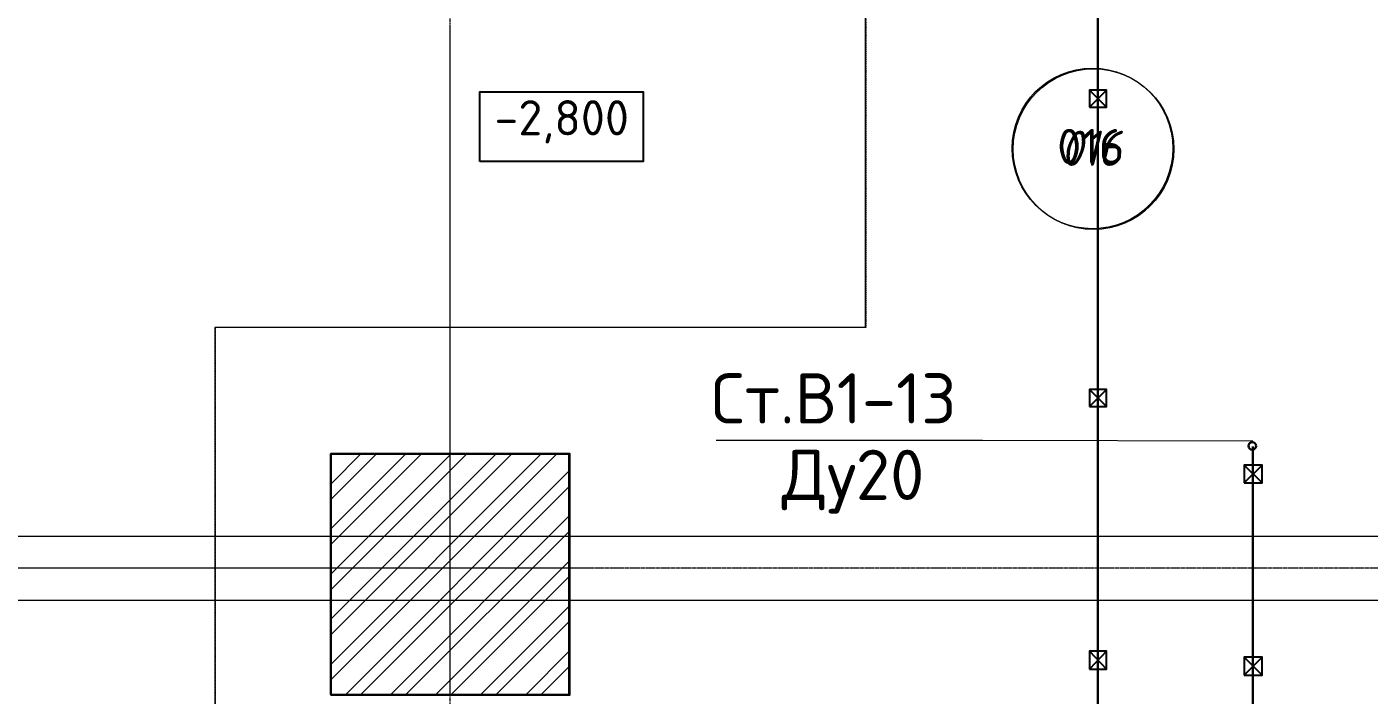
# Model space of a CAD drawing. Header units: millimetres. Extents: x -10178924 to 11692288, y -947381 to 58396.
# Drawn here: x 725250 to 731934, y -820075 to -816747 of the extents above; entities that cross this region are included whole.
import ezdxf

# ---------------------------------------------------------------- set-up
doc = ezdxf.new("R2010")
doc.units = ezdxf.units.MM
for name, pattern in [('невидимая', [9.525, 6.35, -3.175]), ('осевая', [50.8, 31.75, -6.35, 6.35, -6.35]), ('Штрих', [6.35, 3.175, -3.175])]:
    doc.linetypes.add(name, pattern=pattern)
for name, color, linetype, lineweight in [('PDF _0', 7, 'Continuous', 9), ('PDF _Текст', 7, 'Continuous', 5), ('Балки.1', 7, 'Continuous', 9), ('Контур пол Подвал', 7, 'Continuous', 9), ('Размеры осевые', 153, 'Continuous', 9), ('Стены.1', 7, 'Continuous', 25), ('ШТРИХОВКА', 252, 'Continuous', 15)]:
    doc.layers.add(name, color=color, linetype=linetype, lineweight=lineweight)
for name, color, linetype in [('PDF _PDF _Марки помещений', 5, 'Continuous'), ('PDF _Балки.1', 7, 'Continuous'), ('PDF _ВК_В1', 5, 'Continuous'), ('PDF _ВК_Выноски', 7, 'Continuous'), ('PDF _Марки помещений', 5, 'Continuous'), ('PDF _Стены.1', 7, 'Continuous')]:
    doc.layers.add(name, color=color, linetype=linetype)
for name, color, linetype, true_color in [('PDF _Контур пол Подвал', 7, 'Continuous', 0xcd6928), ('PDF _Отметки', 7, 'Continuous', 0x7f9fff), ('PDF _Размеры осевые', 7, 'Continuous', 0x5d6970), ('PDF _штриховка', 7, 'Continuous', 0x95834a)]:
    doc.layers.add(name, color=color, linetype=linetype, true_color=true_color)
doc.styles.add('ISOCPEUR', font='isocpeui.ttf', dxfattribs={"width": 0.9})
doc.styles.add('PDF ISOCPEUR', font='isocpeur.ttf')

# ---------------------------------------------------------------- blocks, each defined once
blk = doc.blocks.new('A$C5282721b')
at = {"layer": 'ШТРИХОВКА', "ltscale": 100, "true_color": 0x000000, "transparency": 33554687}
h = blk.add_hatch(dxfattribs=at)
h.set_pattern_fill('ANSI31', color=18, scale=50)
h.set_pattern_definition([(45, (-79853.19, 25128.16), (-112.2532, 112.2532), [])])
edge = h.paths.add_edge_path()
edge.add_line((36498.921, -37009.188), (36898.882, -37014.787))
edge.add_line((36898.882, -37014.787), (36964.029, -32428.119))
edge.add_line((36964.029, -32428.119), (37032.722, -32428.119))
edge.add_line((37032.722, -32428.119), (37032.722, -30586.036))
edge.add_line((37032.722, -30586.036), (38904.657, -30586.036))
edge.add_line((38904.657, -30586.036), (38902.425, -30898.17))
edge.add_line((38902.425, -30898.17), (39152.455, -30898.17))
edge.add_line((39152.455, -30898.17), (39154.793, -30586.036))
edge.add_line((39154.793, -30586.036), (41035.118, -30586.036))
edge.add_line((41035.118, -30586.036), (41035.118, -30412.839))
edge.add_line((41035.118, -30412.839), (41035.118, -30026.036))
edge.add_line((41035.118, -30026.036), (36472.722, -30026.036))
edge.add_line((36472.722, -30026.036), (36472.722, -31868.119))
edge.add_line((36472.722, -31868.119), (30542.101, -31868.119))
edge.add_line((30542.101, -31868.119), (30542.101, -32424.051))
edge.add_line((30542.101, -32424.051), (36563.99, -32428.119))
edge.add_line((36563.99, -32428.119), (36498.921, -37066.477))
h.paths.add_polyline_path([(25192.811, -31868.119), (17563.142, -31868.119), (17563.142, -30066.63), (12841.199, -30066.63), (12841.199, -31868.119), (7024.898, -31868.119), (7024.898, -31969.641), (7024.898, -32428.119), (13001.199, -32428.119), (13001.199, -38443.071), (10379.676, -38473.857), (10379.676, -38873.885), (13001.199, -38843.098), (13401.199, -38838.401), (13401.199, -32428.119), (13401.199, -30626.63), (17003.142, -30626.63), (17003.142, -32428.119), (17003.142, -38795.762), (36871.442, -38820.294), (36872.104, -38529.718), (36884.044, -38081.988), (36484.836, -38082.681), (36480.32, -38405.312), (17403.142, -38395.958), (17403.142, -32428.119), (25753.823, -32428.119), (25753.823, -31968.119)])
h = blk.add_hatch(dxfattribs=at)
h.set_pattern_fill('ANSI31', color=18, scale=50)
h.set_pattern_definition([(45, (-127826.04, -9571.06), (-112.2532, 112.2532), [])])
h.paths.add_polyline_path([(5595.884, -39282.605), (4405.884, -39282.605), (4407.695, -38229.941), (4405.884, -38082.605), (5595.884, -38082.605)])
at = {"layer": 'PDF _Марки помещений', "color": 18, "lineweight": 9, "true_color": 0x000000, "transparency": 33554687}
blk.add_circle((8203.047, -36564.874), 400.064, dxfattribs=at)
at = {"layer": 'Балки.1', "color": 18, "linetype": 'Штрих', "ltscale": 0.02, "true_color": 0x000000, "transparency": 33554687}
for p, q in [((-439.003, -38491.648), (10379.676, -38491.648)), ((-439.003, -38811.648), (10379.676, -38811.648))]:
    blk.add_line(p, q, dxfattribs=at)
at = {"layer": 'Контур пол Подвал', "color": 18, "linetype": 'невидимая', "true_color": 0x000000, "transparency": 33554687}
for p, q in [((7069.109, -32428.119), (7069.109, -37454.088)), ((7069.109, -37454.088), (3829.109, -37454.088)), ((3829.109, -37454.088), (3829.109, -41369.965))]:
    blk.add_line(p, q, dxfattribs=at)
at = {"layer": 'Размеры осевые', "color": 251, "linetype": 'осевая', "ltscale": 0.5, "transparency": 33554687}
for p, q in [((5000, -40100), (5000, -25800)), ((-9750, -38650), (62308.109, -38650)), ((-9718.727, -38650), (61848.609, -38650)), ((-9718.727, -38650), (61848.609, -38650))]:
    blk.add_line(p, q, dxfattribs=at)
at = {"layer": 'Стены.1', "color": 18, "linetype": 'Continuous', "true_color": 0x000000, "transparency": 33554687, "flags": 128}
blk.add_lwpolyline([(4405.884, -39282.605), (5595.884, -39282.605), (5595.884, -38082.605), (4405.884, -38082.605)], close=True, dxfattribs=at)
at = {"layer": 'PDF _Марки помещений', "color": 18, "lineweight": 9, "true_color": 0x000000, "transparency": 33554687, "insert": (8040.074, -36648.589), "char_height": 175, "attachment_point": 7, "style": 'ISOCPEUR'}
blk.add_mtext('016', dxfattribs=at)

msp = doc.modelspace()

# ---------------------------------------------------------------- linework, layer by layer
at = {"layer": 'PDF _0', "lineweight": 25}
for points in [[(730541.6, -817146.6), (730626.3, -817146.6), (730626.3, -817061.9), (730541.6, -817061.9)], [(730541.6, -818636.7), (730626.3, -818636.7), (730626.3, -818552), (730541.6, -818552)], [(731312.1, -819017.7), (731401, -819017.7), (731401, -818928.8), (731312.1, -818928.8)], [(730541.6, -819944.8), (730626.3, -819944.8), (730626.3, -819855.9), (730541.6, -819855.9)], [(731312.1, -819974.5), (731401, -819974.5), (731401, -819885.6), (731312.1, -819885.6)]]:
    msp.add_lwpolyline(points, close=True, dxfattribs=at)
for points in [[(730541.6, -817061.9), (730626.3, -817146.6)], [(730626.3, -817061.9), (730541.6, -817146.6)], [(730541.6, -818552), (730626.3, -818636.7)], [(730626.3, -818552), (730541.6, -818636.7)], [(731312.1, -818928.8), (731401, -819017.7)], [(731401, -818928.8), (731312.1, -819017.7)], [(730541.6, -819855.9), (730626.3, -819944.8)], [(730626.3, -819855.9), (730541.6, -819944.8)], [(731312.1, -819885.6), (731401, -819974.5)], [(731401, -819885.6), (731312.1, -819974.5)]]:
    msp.add_lwpolyline(points, dxfattribs=at)
at = {"layer": 'PDF _PDF _Марки помещений', "lineweight": 9}
msp.add_circle((730556.5, -817351.9), 400, dxfattribs=at)
at = {"layer": 'PDF _Балки.1', "lineweight": 9}
msp.add_lwpolyline([(721918.3, -819284.4), (721918.3, -819601.9), (732734.1, -819601.9), (732734.1, -819284.4)], close=True, dxfattribs=at)
at = {"layer": 'PDF _ВК_В1', "lineweight": 30}
for points in [[(730584, -821290.8), (730584, -814322.9), (731528, -814322.9), (731528, -813814.9)], [(731354.4, -818835.7), (731354.4, -820770.3)]]:
    msp.add_lwpolyline(points, dxfattribs=at)
msp.add_circle((731352.3, -818833.6), 19.1, dxfattribs=at)
at = {"layer": 'PDF _ВК_Выноски', "lineweight": 13}
msp.add_lwpolyline([(731354.4, -818810.3), (730008.3, -818806), (729906.7, -818806), (728683.3, -818806)], dxfattribs=at)
at = {"layer": 'PDF _Контур пол Подвал', "lineweight": 9}
for points in [[(729424, -813218), (729424, -818242.8)], [(726185.5, -818243), (726185.5, -822158.7)], [(729424, -818243), (726185.6, -818243)]]:
    msp.add_lwpolyline(points, dxfattribs=at)
at = {"layer": 'PDF _Отметки', "lineweight": 25}
msp.add_lwpolyline([(727506.3, -817417.5), (727506.3, -817070.4), (728319.1, -817070.4), (728319.1, -817417.5)], close=True, dxfattribs=at)
at = {"layer": 'PDF _Размеры осевые', "lineweight": 9}
for points in [[(727358.2, -816752.9), (727358.2, -816748.6)], [(727358.2, -816769.8), (727358.2, -816757.1)], [(727358.2, -816778.3), (727358.2, -816774)], [(727358.2, -816795.2), (727358.2, -816782.5)], [(727358.2, -816803.7), (727358.2, -816799.4)], [(727358.2, -816820.6), (727358.2, -816807.9)], [(727358.2, -816829.1), (727358.2, -816824.8)], [(727358.2, -816846), (727358.2, -816833.3)], [(727358.2, -816854.5), (727358.2, -816850.2)], [(727358.2, -816871.4), (727358.2, -816858.7)], [(727358.2, -816879.9), (727358.2, -816875.6)], [(727358.2, -816896.8), (727358.2, -816884.1)], [(727358.2, -816905.3), (727358.2, -816901)], [(727358.2, -816922.2), (727358.2, -816909.5)], [(727358.2, -816930.7), (727358.2, -816926.4)], [(727358.2, -816947.6), (727358.2, -816934.9)], [(727358.2, -816956.1), (727358.2, -816951.8)], [(727358.2, -816973), (727358.2, -816960.3)], [(727358.2, -816981.5), (727358.2, -816977.2)], [(727358.2, -816998.4), (727358.2, -816985.7)], [(727358.2, -817006.9), (727358.2, -817002.6)], [(727358.2, -817023.8), (727358.2, -817011.1)], [(727358.2, -817032.3), (727358.2, -817028)], [(727358.2, -817049.2), (727358.2, -817036.5)], [(727358.2, -817057.7), (727358.2, -817053.4)], [(727358.2, -817074.6), (727358.2, -817061.9)], [(727358.2, -817083.1), (727358.2, -817078.8)], [(727358.2, -817100), (727358.2, -817087.3)], [(727358.2, -817108.5), (727358.2, -817104.2)], [(727358.2, -817125.4), (727358.2, -817112.7)], [(727358.2, -817133.9), (727358.2, -817129.6)], [(727358.2, -817150.8), (727358.2, -817138.1)], [(727358.2, -817159.3), (727358.2, -817155)], [(727358.2, -817176.2), (727358.2, -817163.5)], [(727358.2, -817184.7), (727358.2, -817180.4)], [(727358.2, -817201.6), (727358.2, -817188.9)], [(727358.2, -817210.1), (727358.2, -817205.8)], [(727358.2, -817227), (727358.2, -817214.3)], [(727358.2, -817235.5), (727358.2, -817231.2)], [(727358.2, -817252.4), (727358.2, -817239.7)], [(727358.2, -817260.9), (727358.2, -817256.6)], [(727358.2, -817277.8), (727358.2, -817265.1)], [(727358.2, -817286.3), (727358.2, -817282)], [(727358.2, -817303.2), (727358.2, -817290.5)], [(727358.2, -817311.7), (727358.2, -817307.4)], [(727358.2, -817328.6), (727358.2, -817315.9)], [(727358.2, -817337.1), (727358.2, -817332.8)], [(727358.2, -817354), (727358.2, -817341.3)], [(727358.2, -817362.5), (727358.2, -817358.2)], [(727358.2, -817379.4), (727358.2, -817366.7)], [(727358.2, -817387.9), (727358.2, -817383.6)], [(727358.2, -817404.8), (727358.2, -817392.1)], [(727358.2, -817413.3), (727358.2, -817409)], [(727358.2, -817430.2), (727358.2, -817417.5)], [(727358.2, -817438.7), (727358.2, -817434.4)], [(727358.2, -817455.6), (727358.2, -817442.9)], [(727358.2, -817464.1), (727358.2, -817459.8)], [(727358.2, -817481), (727358.2, -817468.3)], [(727358.2, -817489.5), (727358.2, -817485.2)], [(727358.2, -817506.4), (727358.2, -817493.7)], [(727358.2, -817514.9), (727358.2, -817510.6)], [(727358.2, -817531.8), (727358.2, -817519.1)], [(727358.2, -817540.3), (727358.2, -817536)], [(727358.2, -817557.2), (727358.2, -817544.5)], [(727358.2, -817565.7), (727358.2, -817561.4)], [(727358.2, -817582.6), (727358.2, -817569.9)], [(727358.2, -817591.1), (727358.2, -817586.8)], [(727358.2, -817608), (727358.2, -817595.3)], [(727358.2, -817616.5), (727358.2, -817612.2)], [(727358.2, -817633.4), (727358.2, -817620.7)], [(727358.2, -817641.9), (727358.2, -817637.6)], [(727358.2, -817658.8), (727358.2, -817646.1)], [(727358.2, -817667.3), (727358.2, -817663)], [(727358.2, -817684.2), (727358.2, -817671.5)], [(727358.2, -817692.7), (727358.2, -817688.4)], [(727358.2, -817709.6), (727358.2, -817696.9)], [(727358.2, -817718.1), (727358.2, -817713.8)], [(727358.2, -817735), (727358.2, -817722.3)], [(727358.2, -817743.5), (727358.2, -817739.2)], [(727358.2, -817760.4), (727358.2, -817747.7)], [(727358.2, -817768.9), (727358.2, -817764.6)], [(727358.2, -817785.8), (727358.2, -817773.1)], [(727358.2, -817794.3), (727358.2, -817790)], [(727358.2, -817811.2), (727358.2, -817798.5)], [(727358.2, -817819.7), (727358.2, -817815.4)], [(727358.2, -817836.6), (727358.2, -817823.9)], [(727358.2, -817845.1), (727358.2, -817840.8)], [(727358.2, -817862), (727358.2, -817849.3)], [(727358.2, -817870.5), (727358.2, -817866.2)], [(727358.2, -817887.4), (727358.2, -817874.7)], [(727358.2, -817895.9), (727358.2, -817891.6)], [(727358.2, -817912.8), (727358.2, -817900.1)], [(727358.2, -817921.3), (727358.2, -817917)], [(727358.2, -817938.2), (727358.2, -817925.5)], [(727358.2, -817946.7), (727358.2, -817942.4)], [(727358.2, -817963.6), (727358.2, -817950.9)], [(727358.2, -817972.1), (727358.2, -817967.8)], [(727358.2, -817989), (727358.2, -817976.3)], [(727358.2, -817997.5), (727358.2, -817993.2)], [(727358.2, -818014.4), (727358.2, -818001.7)], [(727358.2, -818022.9), (727358.2, -818018.6)], [(727358.2, -818039.8), (727358.2, -818027.1)], [(727358.2, -818048.3), (727358.2, -818044)], [(727358.2, -818065.2), (727358.2, -818052.5)], [(727358.2, -818073.7), (727358.2, -818069.4)], [(727358.2, -818090.6), (727358.2, -818077.9)], [(727358.2, -818099.1), (727358.2, -818094.8)], [(727358.2, -818116), (727358.2, -818103.3)], [(727358.2, -818124.5), (727358.2, -818120.2)], [(727358.2, -818141.4), (727358.2, -818128.7)], [(727358.2, -818149.9), (727358.2, -818145.6)], [(727358.2, -818166.8), (727358.2, -818154.1)], [(727358.2, -818175.3), (727358.2, -818171)], [(727358.2, -818192.2), (727358.2, -818179.5)], [(727358.2, -818200.7), (727358.2, -818196.4)], [(727358.2, -818217.6), (727358.2, -818204.9)], [(727358.2, -818226.1), (727358.2, -818221.8)], [(727358.2, -818243), (727358.2, -818230.3)], [(727358.2, -818251.5), (727358.2, -818247.2)], [(727358.2, -818268.4), (727358.2, -818255.7)], [(727358.2, -818276.9), (727358.2, -818272.6)], [(727358.2, -818293.8), (727358.2, -818281.1)], [(727358.2, -818302.3), (727358.2, -818298)], [(727358.2, -818319.2), (727358.2, -818306.5)], [(727358.2, -818327.7), (727358.2, -818323.4)], [(727358.2, -818344.6), (727358.2, -818331.9)], [(727358.2, -818353.1), (727358.2, -818348.8)], [(727358.2, -818370), (727358.2, -818357.3)], [(727358.2, -818378.5), (727358.2, -818374.2)], [(727358.2, -818395.4), (727358.2, -818382.7)], [(727358.2, -818403.9), (727358.2, -818399.6)], [(727358.2, -818420.8), (727358.2, -818408.1)], [(727358.2, -818429.3), (727358.2, -818425)], [(727358.2, -818446.2), (727358.2, -818433.5)], [(727358.2, -818454.7), (727358.2, -818450.4)], [(727358.2, -818471.6), (727358.2, -818458.9)], [(727358.2, -818480.1), (727358.2, -818475.8)], [(727358.2, -818497), (727358.2, -818484.3)], [(727358.2, -818505.5), (727358.2, -818501.2)], [(727358.2, -818522.4), (727358.2, -818509.7)], [(727358.2, -818530.9), (727358.2, -818526.6)], [(727358.2, -818547.8), (727358.2, -818535.1)], [(727358.2, -818556.3), (727358.2, -818552)], [(727358.2, -818573.2), (727358.2, -818560.5)], [(727358.2, -818581.7), (727358.2, -818577.4)], [(727358.2, -818598.6), (727358.2, -818585.9)], [(727358.2, -818607.1), (727358.2, -818602.8)], [(727358.2, -818624), (727358.2, -818611.3)], [(727358.2, -818632.5), (727358.2, -818628.2)], [(727358.2, -818649.4), (727358.2, -818636.7)], [(727358.2, -818657.9), (727358.2, -818653.6)], [(727358.2, -818674.8), (727358.2, -818662.1)], [(727358.2, -818683.3), (727358.2, -818679)], [(727358.2, -818700.2), (727358.2, -818687.5)], [(727358.2, -818708.7), (727358.2, -818704.4)], [(727358.2, -818725.6), (727358.2, -818712.9)], [(727358.2, -818734.1), (727358.2, -818729.8)], [(727358.2, -818751), (727358.2, -818738.3)], [(727358.2, -818759.5), (727358.2, -818755.2)], [(727358.2, -818776.4), (727358.2, -818763.7)], [(727358.2, -818784.9), (727358.2, -818780.6)], [(727358.2, -818801.8), (727358.2, -818789.1)], [(727358.2, -818810.3), (727358.2, -818806)], [(727358.2, -818827.2), (727358.2, -818814.5)], [(727358.2, -818835.7), (727358.2, -818831.4)], [(727358.2, -818852.6), (727358.2, -818839.9)], [(727358.2, -818861.1), (727358.2, -818856.9)], [(727358.2, -818878), (727358.2, -818865.3)], [(727358.2, -818886.5), (727358.2, -818882.2)], [(727358.2, -818903.4), (727358.2, -818890.7)], [(727358.2, -818911.9), (727358.2, -818907.6)], [(727358.2, -818928.8), (727358.2, -818916.1)], [(727358.2, -818937.3), (727358.2, -818933)], [(727358.2, -818954.2), (727358.2, -818941.5)], [(727358.2, -818962.7), (727358.2, -818958.5)], [(727358.2, -818979.6), (727358.2, -818966.9)], [(727358.2, -818988.1), (727358.2, -818983.9)], [(727358.2, -819005), (727358.2, -818992.3)], [(727358.2, -819013.5), (727358.2, -819009.2)], [(727358.2, -819030.4), (727358.2, -819017.7)], [(727358.2, -819038.9), (727358.2, -819034.7)], [(727358.2, -819055.8), (727358.2, -819043.1)], [(727358.2, -819064.3), (727358.2, -819060.1)], [(727358.2, -819081.2), (727358.2, -819068.5)], [(727358.2, -819089.7), (727358.2, -819085.5)], [(727358.2, -819106.6), (727358.2, -819093.9)], [(727358.2, -819115.1), (727358.2, -819110.9)], [(727358.2, -819132), (727358.2, -819119.3)], [(727358.2, -819140.5), (727358.2, -819136.3)], [(727358.2, -819157.4), (727358.2, -819144.7)], [(727358.2, -819165.9), (727358.2, -819161.7)], [(727358.2, -819182.8), (727358.2, -819170.1)], [(727358.2, -819191.3), (727358.2, -819187.1)], [(727358.2, -819208.2), (727358.2, -819195.5)], [(727358.2, -819216.7), (727358.2, -819212.5)], [(727358.2, -819233.6), (727358.2, -819220.9)], [(727358.2, -819242.1), (727358.2, -819237.9)], [(727358.2, -819259), (727358.2, -819246.3)], [(727358.2, -819267.5), (727358.2, -819263.3)], [(727358.2, -819284.4), (727358.2, -819271.7)], [(727358.2, -819292.9), (727358.2, -819288.7)], [(727358.2, -819309.8), (727358.2, -819297.1)], [(727358.2, -819318.3), (727358.2, -819314.1)], [(727358.2, -819335.2), (727358.2, -819322.5)], [(727358.2, -819343.7), (727358.2, -819339.5)], [(727358.2, -819360.6), (727358.2, -819347.9)], [(727358.2, -819369.1), (727358.2, -819364.9)], [(727358.2, -819386), (727358.2, -819373.3)], [(725254.2, -819441.1), (725258.4, -819441.1), (725275.3, -819441.1)], [(725279.6, -819441.1), (725283.8, -819441.1), (725300.7, -819441.1)], [(725305, -819441.1), (725309.2, -819441.1), (725326.1, -819441.1)], [(725330.4, -819441.1), (725334.6, -819441.1), (725351.5, -819441.1)], [(725355.8, -819441.1), (725360, -819441.1), (725376.9, -819441.1)], [(725381.2, -819441.1), (725385.4, -819441.1), (725402.3, -819441.1)], [(725406.6, -819441.1), (725410.8, -819441.1), (725427.7, -819441.1)], [(725432, -819441.1), (725436.2, -819441.1), (725453.1, -819441.1)], [(725457.4, -819441.1), (725461.6, -819441.1), (725478.5, -819441.1)], [(725482.8, -819441.1), (725487, -819441.1), (725503.9, -819441.1)], [(725508.2, -819441.1), (725512.4, -819441.1), (725529.3, -819441.1)], [(725533.6, -819441.1), (725537.8, -819441.1), (725554.7, -819441.1)], [(725559, -819441.1), (725563.2, -819441.1), (725580.1, -819441.1)], [(725584.4, -819441.1), (725588.6, -819441.1), (725605.5, -819441.1)], [(725609.8, -819441.1), (725614, -819441.1), (725630.9, -819441.1)], [(725635.2, -819441.1), (725639.4, -819441.1), (725656.3, -819441.1)], [(725660.6, -819441.1), (725664.8, -819441.1), (725681.7, -819441.1)], [(725686, -819441.1), (725690.2, -819441.1), (725707.1, -819441.1)], [(725711.4, -819441.1), (725715.6, -819441.1), (725732.5, -819441.1)], [(725736.8, -819441.1), (725741, -819441.1), (725757.9, -819441.1)], [(725762.2, -819441.1), (725766.4, -819441.1), (725783.3, -819441.1)], [(725787.6, -819441.1), (725791.8, -819441.1), (725808.7, -819441.1)], [(725813, -819441.1), (725817.2, -819441.1), (725834.1, -819441.1)], [(725838.4, -819441.1), (725842.6, -819441.1), (725859.5, -819441.1)], [(725863.8, -819441.1), (725868, -819441.1), (725884.9, -819441.1)], [(725889.2, -819441.1), (725893.4, -819441.1), (725910.3, -819441.1)], [(725914.6, -819441.1), (725918.8, -819441.1), (725935.7, -819441.1)], [(725940, -819441.1), (725944.2, -819441.1), (725961.1, -819441.1)], [(725965.4, -819441.1), (725969.6, -819441.1), (725986.5, -819441.1)], [(725990.8, -819441.1), (725995, -819441.1), (726011.9, -819441.1)], [(726016.2, -819441.1), (726020.4, -819441.1), (726037.3, -819441.1)], [(726041.6, -819441.1), (726045.8, -819441.1), (726062.7, -819441.1)], [(726067, -819441.1), (726071.2, -819441.1), (726088.1, -819441.1)], [(726092.4, -819441.1), (726096.6, -819441.1), (726113.5, -819441.1)], [(726117.8, -819441.1), (726122, -819441.1), (726138.9, -819441.1)], [(726143.2, -819441.1), (726147.4, -819441.1), (726164.3, -819441.1)], [(726168.6, -819441.1), (726172.8, -819441.1), (726189.7, -819441.1)], [(726194, -819441.1), (726198.2, -819441.1), (726215.1, -819441.1)], [(726219.4, -819441.1), (726223.6, -819441.1), (726240.5, -819441.1)], [(726244.8, -819441.1), (726249, -819441.1), (726265.9, -819441.1)], [(726270.2, -819441.1), (726274.4, -819441.1), (726291.3, -819441.1)], [(726295.6, -819441.1), (726299.8, -819441.1), (726316.7, -819441.1)], [(726321, -819441.1), (726325.2, -819441.1), (726342.1, -819441.1)], [(726346.4, -819441.1), (726350.6, -819441.1), (726367.5, -819441.1)], [(726371.8, -819441.1), (726376, -819441.1), (726392.9, -819441.1)], [(726397.2, -819441.1), (726401.4, -819441.1), (726418.3, -819441.1)], [(726422.6, -819441.1), (726426.8, -819441.1), (726443.7, -819441.1)], [(726448, -819441.1), (726452.2, -819441.1), (726469.1, -819441.1)], [(726473.4, -819441.1), (726477.6, -819441.1), (726494.5, -819441.1)], [(726498.8, -819441.1), (726503, -819441.1), (726519.9, -819441.1)], [(726524.2, -819441.1), (726528.4, -819441.1), (726545.3, -819441.1)], [(726549.6, -819441.1), (726553.8, -819441.1), (726570.7, -819441.1)], [(726575, -819441.1), (726579.2, -819441.1), (726596.1, -819441.1)], [(726600.4, -819441.1), (726604.6, -819441.1), (726621.5, -819441.1)], [(726625.8, -819441.1), (726630, -819441.1), (726646.9, -819441.1)], [(726651.2, -819441.1), (726655.4, -819441.1), (726672.3, -819441.1)], [(726676.6, -819441.1), (726680.8, -819441.1), (726697.7, -819441.1)], [(726702, -819441.1), (726706.2, -819441.1), (726723.1, -819441.1)], [(726727.4, -819441.1), (726731.6, -819441.1), (726748.5, -819441.1)], [(726752.8, -819441.1), (726757, -819441.1), (726773.9, -819441.1)], [(726778.2, -819441.1), (726782.4, -819441.1), (726799.3, -819441.1)], [(726803.6, -819441.1), (726807.8, -819441.1), (726824.7, -819441.1)], [(726829, -819441.1), (726833.2, -819441.1), (726850.1, -819441.1)], [(726854.4, -819441.1), (726858.6, -819441.1), (726875.5, -819441.1)], [(726879.8, -819441.1), (726884, -819441.1), (726900.9, -819441.1)], [(726905.2, -819441.1), (726909.4, -819441.1), (726926.3, -819441.1)], [(726930.6, -819441.1), (726934.8, -819441.1), (726951.7, -819441.1)], [(726956, -819441.1), (726960.2, -819441.1), (726977.1, -819441.1)], [(726981.4, -819441.1), (726985.6, -819441.1), (727002.6, -819441.1)], [(727006.8, -819441.1), (727011, -819441.1), (727028, -819441.1)], [(727032.2, -819441.1), (727036.4, -819441.1), (727053.3, -819441.1)], [(727057.6, -819441.1), (727061.8, -819441.1), (727078.7, -819441.1)], [(727083, -819441.1), (727087.2, -819441.1), (727104.1, -819441.1)], [(727108.4, -819441.1), (727112.6, -819441.1), (727129.5, -819441.1)], [(727133.8, -819441.1), (727138, -819441.1), (727154.9, -819441.1)], [(727159.2, -819441.1), (727163.4, -819441.1), (727180.3, -819441.1)], [(727184.6, -819441.1), (727188.8, -819441.1), (727205.8, -819441.1)], [(727210, -819441.1), (727214.2, -819441.1), (727231.2, -819441.1)], [(727235.4, -819441.1), (727239.6, -819441.1), (727256.6, -819441.1)], [(727260.8, -819441.1), (727265, -819441.1), (727282, -819441.1)], [(727286.2, -819441.1), (727290.4, -819441.1), (727307.3, -819441.1)], [(727311.6, -819441.1), (727315.8, -819441.1), (727332.7, -819441.1)], [(727337, -819441.1), (727341.2, -819441.1), (727358.1, -819441.1)], [(727358.2, -819394.5), (727358.2, -819390.3)], [(727358.2, -819411.4), (727358.2, -819398.7)], [(727358.2, -819419.9), (727358.2, -819415.7)], [(727358.2, -819436.8), (727358.2, -819424.1)], [(727358.2, -819445.3), (727358.2, -819441.1)], [(727358.2, -819462.2), (727358.2, -819449.5)], [(727362.4, -819441.1), (727366.6, -819441.1), (727383.5, -819441.1)], [(727387.8, -819441.1), (727392, -819441.1), (727408.9, -819441.1)], [(727413.2, -819441.1), (727417.4, -819441.1), (727434.4, -819441.1)], [(727438.6, -819441.1), (727442.8, -819441.1), (727459.8, -819441.1)], [(727464, -819441.1), (727468.2, -819441.1), (727485.2, -819441.1)], [(727489.4, -819441.1), (727493.6, -819441.1), (727510.6, -819441.1)], [(727514.8, -819441.1), (727519, -819441.1), (727536, -819441.1)], [(727540.2, -819441.1), (727544.4, -819441.1), (727561.3, -819441.1)], [(727565.6, -819441.1), (727569.8, -819441.1), (727586.7, -819441.1)], [(727591, -819441.1), (727595.2, -819441.1), (727612.1, -819441.1)], [(727616.4, -819441.1), (727620.6, -819441.1), (727637.6, -819441.1)], [(727641.8, -819441.1), (727646, -819441.1), (727663, -819441.1)], [(727667.2, -819441.1), (727671.4, -819441.1), (727688.4, -819441.1)], [(727692.6, -819441.1), (727696.8, -819441.1), (727713.8, -819441.1)], [(727718, -819441.1), (727722.2, -819441.1), (727739.2, -819441.1)], [(727743.4, -819441.1), (727747.6, -819441.1), (727764.6, -819441.1)], [(727768.8, -819441.1), (727773, -819441.1), (727790, -819441.1)], [(727794.2, -819441.1), (727798.4, -819441.1), (727815.3, -819441.1)], [(727819.6, -819441.1), (727823.8, -819441.1), (727840.8, -819441.1)], [(727845, -819441.1), (727849.2, -819441.1), (727866.2, -819441.1)], [(727870.4, -819441.1), (727874.6, -819441.1), (727891.6, -819441.1)], [(727895.8, -819441.1), (727900, -819441.1), (727917, -819441.1)], [(727921.2, -819441.1), (727925.4, -819441.1), (727942.4, -819441.1)], [(727946.6, -819441.1), (727950.8, -819441.1), (727967.8, -819441.1)], [(727972, -819441.1), (727976.2, -819441.1), (727993.2, -819441.1)], [(727997.4, -819441.1), (728001.6, -819441.1), (728018.6, -819441.1)], [(728022.8, -819441.1), (728027, -819441.1), (728044, -819441.1)], [(728048.2, -819441.1), (728052.4, -819441.1), (728069.4, -819441.1)], [(728073.6, -819441.1), (728073.6, -819441.1)], [(728077.8, -819441.1), (728094.8, -819441.1)], [(728099, -819441.1), (728099, -819441.1)], [(728103.2, -819441.1), (728120.2, -819441.1)], [(728124.4, -819441.1), (728124.4, -819441.1)], [(728128.6, -819441.1), (728145.6, -819441.1)], [(728149.8, -819441.1), (728149.8, -819441.1)], [(728154, -819441.1), (728171, -819441.1)], [(728175.2, -819441.1), (728175.2, -819441.1)], [(728179.4, -819441.1), (728196.4, -819441.1)], [(728200.6, -819441.1), (728200.6, -819441.1)], [(728204.8, -819441.1), (728221.8, -819441.1)], [(728226, -819441.1), (728226, -819441.1)], [(728230.2, -819441.1), (728247.2, -819441.1)], [(728251.4, -819441.1), (728251.4, -819441.1)], [(728255.6, -819441.1), (728272.6, -819441.1)], [(728276.8, -819441.1), (728276.8, -819441.1)], [(728281, -819441.1), (728298, -819441.1)], [(728302.2, -819441.1), (728302.2, -819441.1)], [(728306.4, -819441.1), (728323.4, -819441.1)], [(728327.6, -819441.1), (728327.6, -819441.1)], [(728331.8, -819441.1), (728348.8, -819441.1)], [(728353, -819441.1), (728353, -819441.1)], [(728357.2, -819441.1), (728374.2, -819441.1)], [(728378.4, -819441.1), (728378.4, -819441.1)], [(728382.6, -819441.1), (728399.6, -819441.1)], [(728403.8, -819441.1), (728403.8, -819441.1)], [(728408, -819441.1), (728425, -819441.1)], [(728429.2, -819441.1), (728429.2, -819441.1)], [(728433.4, -819441.1), (728450.4, -819441.1)], [(728454.6, -819441.1), (728454.6, -819441.1)], [(728458.8, -819441.1), (728475.8, -819441.1)], [(728480, -819441.1), (728480, -819441.1)], [(728484.2, -819441.1), (728501.2, -819441.1)], [(728505.4, -819441.1), (728505.4, -819441.1)], [(728509.6, -819441.1), (728526.6, -819441.1)], [(728530.8, -819441.1), (728530.8, -819441.1)], [(728535, -819441.1), (728552, -819441.1)], [(728556.2, -819441.1), (728556.2, -819441.1)], [(728560.4, -819441.1), (728577.4, -819441.1)], [(728581.6, -819441.1), (728581.6, -819441.1)], [(728585.8, -819441.1), (728602.8, -819441.1)], [(728607, -819441.1), (728607, -819441.1)], [(728611.2, -819441.1), (728628.2, -819441.1)], [(728632.4, -819441.1), (728632.4, -819441.1)], [(728636.6, -819441.1), (728653.6, -819441.1)], [(728657.8, -819441.1), (728657.8, -819441.1)], [(728662, -819441.1), (728679, -819441.1)], [(728683.2, -819441.1), (728683.2, -819441.1)], [(728687.4, -819441.1), (728704.4, -819441.1)], [(728708.6, -819441.1), (728708.6, -819441.1)], [(728712.8, -819441.1), (728729.8, -819441.1)], [(728734, -819441.1), (728734, -819441.1)], [(728738.2, -819441.1), (728755.2, -819441.1)], [(728759.4, -819441.1), (728759.4, -819441.1)], [(728763.6, -819441.1), (728780.6, -819441.1)], [(728784.8, -819441.1), (728784.8, -819441.1)], [(728789, -819441.1), (728806, -819441.1)], [(728810.2, -819441.1), (728810.2, -819441.1)], [(728814.4, -819441.1), (728831.4, -819441.1)], [(728835.6, -819441.1), (728835.6, -819441.1)], [(728839.8, -819441.1), (728856.8, -819441.1)], [(728861, -819441.1), (728861, -819441.1)], [(728865.2, -819441.1), (728882.2, -819441.1)], [(728886.4, -819441.1), (728886.4, -819441.1)], [(728890.6, -819441.1), (728907.6, -819441.1)], [(728911.8, -819441.1), (728911.8, -819441.1)], [(728916, -819441.1), (728933, -819441.1)], [(728937.2, -819441.1), (728937.2, -819441.1)], [(728941.4, -819441.1), (728958.4, -819441.1)], [(728962.6, -819441.1), (728962.6, -819441.1)], [(728966.8, -819441.1), (728983.8, -819441.1)], [(728988, -819441.1), (728988, -819441.1)], [(728992.2, -819441.1), (729009.2, -819441.1)], [(729013.4, -819441.1), (729013.4, -819441.1)], [(729017.6, -819441.1), (729034.6, -819441.1)], [(729038.8, -819441.1), (729038.8, -819441.1)], [(729043, -819441.1), (729060, -819441.1)], [(729064.2, -819441.1), (729064.2, -819441.1)], [(729068.4, -819441.1), (729085.4, -819441.1)], [(729089.6, -819441.1), (729089.6, -819441.1)], [(729093.8, -819441.1), (729110.8, -819441.1)], [(729115, -819441.1), (729115, -819441.1)], [(729119.2, -819441.1), (729136.2, -819441.1)], [(729140.4, -819441.1), (729140.4, -819441.1)], [(729144.6, -819441.1), (729161.6, -819441.1)], [(729165.8, -819441.1), (729165.8, -819441.1)], [(729170, -819441.1), (729187, -819441.1)], [(729191.2, -819441.1), (729191.2, -819441.1)], [(729195.4, -819441.1), (729212.4, -819441.1)], [(729216.6, -819441.1), (729216.6, -819441.1)], [(729220.8, -819441.1), (729237.8, -819441.1)], [(729242, -819441.1), (729242, -819441.1)], [(729246.2, -819441.1), (729263.2, -819441.1)], [(729267.4, -819441.1), (729267.4, -819441.1)], [(729271.6, -819441.1), (729288.6, -819441.1)], [(729292.8, -819441.1), (729292.8, -819441.1)], [(729297, -819441.1), (729314, -819441.1)], [(729318.2, -819441.1), (729318.2, -819441.1)], [(729322.4, -819441.1), (729339.4, -819441.1)], [(729343.6, -819441.1), (729343.6, -819441.1)], [(729347.8, -819441.1), (729364.8, -819441.1)], [(729369, -819441.1), (729369, -819441.1)], [(729373.2, -819441.1), (729390.2, -819441.1)], [(729394.4, -819441.1), (729394.4, -819441.1)], [(729398.6, -819441.1), (729415.6, -819441.1)], [(729419.8, -819441.1), (729419.8, -819441.1)], [(729424, -819441.1), (729441, -819441.1)], [(729445.2, -819441.1), (729445.2, -819441.1)], [(729449.4, -819441.1), (729466.4, -819441.1)], [(729470.6, -819441.1), (729470.6, -819441.1)], [(729474.8, -819441.1), (729491.8, -819441.1)], [(729496, -819441.1), (729496, -819441.1)], [(729500.2, -819441.1), (729517.2, -819441.1)], [(729521.4, -819441.1), (729521.4, -819441.1)], [(729525.6, -819441.1), (729542.6, -819441.1)], [(729546.8, -819441.1), (729546.8, -819441.1)], [(729551, -819441.1), (729568, -819441.1)], [(729572.2, -819441.1), (729572.2, -819441.1)], [(729576.4, -819441.1), (729593.4, -819441.1)], [(729597.6, -819441.1), (729597.6, -819441.1)], [(729601.8, -819441.1), (729618.8, -819441.1)], [(729623, -819441.1), (729623, -819441.1)], [(729627.2, -819441.1), (729644.2, -819441.1)], [(729648.4, -819441.1), (729648.4, -819441.1)], [(729652.6, -819441.1), (729669.6, -819441.1)], [(729673.8, -819441.1), (729673.8, -819441.1)], [(729678, -819441.1), (729695, -819441.1)], [(729699.2, -819441.1), (729699.2, -819441.1)], [(729703.4, -819441.1), (729720.4, -819441.1)], [(729724.6, -819441.1), (729724.6, -819441.1)], [(729728.8, -819441.1), (729745.8, -819441.1)], [(729750, -819441.1), (729750, -819441.1)], [(729754.2, -819441.1), (729771.2, -819441.1)], [(729775.4, -819441.1), (729775.4, -819441.1)], [(729779.6, -819441.1), (729796.6, -819441.1)], [(729800.8, -819441.1), (729800.8, -819441.1)], [(729805, -819441.1), (729822, -819441.1)], [(729826.2, -819441.1), (729826.2, -819441.1)], [(729830.4, -819441.1), (729847.4, -819441.1)], [(729851.6, -819441.1), (729851.6, -819441.1)], [(729855.8, -819441.1), (729872.8, -819441.1)], [(729877, -819441.1), (729877, -819441.1)], [(729881.2, -819441.1), (729898.2, -819441.1)], [(729902.4, -819441.1), (729902.4, -819441.1)], [(729906.6, -819441.1), (729923.6, -819441.1)], [(729927.8, -819441.1), (729927.8, -819441.1)], [(729932, -819441.1), (729949, -819441.1)], [(729953.2, -819441.1), (729953.2, -819441.1)], [(729957.4, -819441.1), (729974.4, -819441.1)], [(729978.6, -819441.1), (729978.6, -819441.1)], [(729982.8, -819441.1), (729999.8, -819441.1)], [(730004, -819441.1), (730004, -819441.1)], [(730008.2, -819441.1), (730025.2, -819441.1)], [(730029.4, -819441.1), (730029.4, -819441.1)], [(730033.6, -819441.1), (730050.6, -819441.1)], [(730054.8, -819441.1), (730054.8, -819441.1)], [(730059, -819441.1), (730076, -819441.1)], [(730080.2, -819441.1), (730080.2, -819441.1)], [(730084.4, -819441.1), (730101.4, -819441.1)], [(730105.6, -819441.1), (730105.6, -819441.1)], [(730109.8, -819441.1), (730126.8, -819441.1)], [(730131, -819441.1), (730131, -819441.1)], [(730135.2, -819441.1), (730152.2, -819441.1)], [(730156.4, -819441.1), (730156.4, -819441.1)], [(730160.6, -819441.1), (730177.6, -819441.1)], [(730181.8, -819441.1), (730181.8, -819441.1)], [(730186, -819441.1), (730203, -819441.1)], [(730207.2, -819441.1), (730207.2, -819441.1)], [(730211.4, -819441.1), (730228.4, -819441.1)], [(730232.6, -819441.1), (730232.6, -819441.1)], [(730236.8, -819441.1), (730253.8, -819441.1)], [(730258, -819441.1), (730258, -819441.1)], [(730262.2, -819441.1), (730279.2, -819441.1)], [(730283.4, -819441.1), (730283.4, -819441.1)], [(730287.6, -819441.1), (730304.6, -819441.1)], [(730308.8, -819441.1), (730308.8, -819441.1)], [(730313, -819441.1), (730330, -819441.1)], [(730334.2, -819441.1), (730334.2, -819441.1)], [(730338.4, -819441.1), (730355.4, -819441.1)], [(730359.6, -819441.1), (730359.6, -819441.1)], [(730363.8, -819441.1), (730380.8, -819441.1)], [(730385, -819441.1), (730385, -819441.1)], [(730389.2, -819441.1), (730406.2, -819441.1)], [(730410.4, -819441.1), (730410.4, -819441.1)], [(730414.6, -819441.1), (730431.6, -819441.1)], [(730435.8, -819441.1), (730435.8, -819441.1)], [(730440, -819441.1), (730457, -819441.1)], [(730461.2, -819441.1), (730461.2, -819441.1)], [(730465.4, -819441.1), (730482.4, -819441.1)], [(730486.6, -819441.1), (730486.6, -819441.1)], [(730490.8, -819441.1), (730507.8, -819441.1)], [(730512, -819441.1), (730512, -819441.1)], [(730516.2, -819441.1), (730533.2, -819441.1)], [(730537.4, -819441.1), (730537.4, -819441.1)], [(730541.6, -819441.1), (730558.6, -819441.1)], [(730562.8, -819441.1), (730562.8, -819441.1)], [(730567, -819441.1), (730584, -819441.1)], [(730588.2, -819441.1), (730588.2, -819441.1)], [(730592.4, -819441.1), (730609.4, -819441.1)], [(730613.6, -819441.1), (730613.6, -819441.1)], [(730617.8, -819441.1), (730634.8, -819441.1)], [(730639, -819441.1), (730639, -819441.1)], [(730643.2, -819441.1), (730660.2, -819441.1)], [(730664.4, -819441.1), (730664.4, -819441.1)], [(730668.6, -819441.1), (730685.6, -819441.1)], [(730689.8, -819441.1), (730689.8, -819441.1)], [(730694, -819441.1), (730711, -819441.1)], [(730715.2, -819441.1), (730715.2, -819441.1)], [(730719.4, -819441.1), (730736.4, -819441.1)], [(730740.6, -819441.1), (730740.6, -819441.1)], [(730744.8, -819441.1), (730761.8, -819441.1)], [(730766, -819441.1), (730766, -819441.1)], [(730770.2, -819441.1), (730787.2, -819441.1)], [(730791.4, -819441.1), (730791.4, -819441.1)], [(730795.6, -819441.1), (730812.6, -819441.1)], [(730816.8, -819441.1), (730816.8, -819441.1)], [(730821, -819441.1), (730838, -819441.1)], [(730842.2, -819441.1), (730842.2, -819441.1)], [(730846.4, -819441.1), (730863.4, -819441.1)], [(730867.6, -819441.1), (730867.6, -819441.1)], [(730871.8, -819441.1), (730888.8, -819441.1)], [(730893, -819441.1), (730893, -819441.1)], [(730897.2, -819441.1), (730914.2, -819441.1)], [(730918.4, -819441.1), (730918.4, -819441.1)], [(730922.6, -819441.1), (730939.6, -819441.1)], [(730943.8, -819441.1), (730943.8, -819441.1)], [(730948, -819441.1), (730965, -819441.1)], [(730969.2, -819441.1), (730969.2, -819441.1)], [(730973.4, -819441.1), (730990.4, -819441.1)], [(730994.6, -819441.1), (730994.6, -819441.1)], [(730998.8, -819441.1), (731015.8, -819441.1)], [(731020, -819441.1), (731020, -819441.1)], [(731024.2, -819441.1), (731041.2, -819441.1)], [(731045.4, -819441.1), (731045.4, -819441.1)], [(731049.6, -819441.1), (731066.6, -819441.1)], [(731070.8, -819441.1), (731070.8, -819441.1)], [(731075, -819441.1), (731092, -819441.1)], [(731096.2, -819441.1), (731096.2, -819441.1)], [(731100.4, -819441.1), (731117.4, -819441.1)], [(731121.6, -819441.1), (731121.6, -819441.1)], [(731125.8, -819441.1), (731142.8, -819441.1)], [(731147, -819441.1), (731147, -819441.1)], [(731151.2, -819441.1), (731168.2, -819441.1)], [(731172.4, -819441.1), (731172.4, -819441.1)], [(731176.6, -819441.1), (731193.6, -819441.1)], [(731197.8, -819441.1), (731197.8, -819441.1)], [(731202, -819441.1), (731219, -819441.1)], [(731223.2, -819441.1), (731223.2, -819441.1)], [(731227.4, -819441.1), (731244.4, -819441.1)], [(731248.6, -819441.1), (731248.6, -819441.1)], [(731252.8, -819441.1), (731269.8, -819441.1)], [(731274, -819441.1), (731274, -819441.1)], [(731278.2, -819441.1), (731295.2, -819441.1)], [(731299.4, -819441.1), (731299.4, -819441.1)], [(731303.6, -819441.1), (731320.6, -819441.1)], [(731324.8, -819441.1), (731324.8, -819441.1)], [(731329, -819441.1), (731346, -819441.1)], [(731350.2, -819441.1), (731350.2, -819441.1)], [(731354.4, -819441.1), (731371.4, -819441.1)], [(731375.6, -819441.1), (731375.6, -819441.1)], [(731379.8, -819441.1), (731396.8, -819441.1)], [(731401, -819441.1), (731401, -819441.1)], [(731405.2, -819441.1), (731422.2, -819441.1)], [(731426.4, -819441.1), (731426.4, -819441.1)], [(731430.6, -819441.1), (731447.6, -819441.1)], [(731451.8, -819441.1), (731451.8, -819441.1)], [(731456, -819441.1), (731473, -819441.1)], [(731477.2, -819441.1), (731477.2, -819441.1)], [(731481.4, -819441.1), (731498.4, -819441.1)], [(731502.6, -819441.1), (731502.6, -819441.1)], [(731506.8, -819441.1), (731523.8, -819441.1)], [(731528, -819441.1), (731528, -819441.1)], [(731532.3, -819441.1), (731549.2, -819441.1)], [(731553.4, -819441.1), (731553.4, -819441.1)], [(731557.7, -819441.1), (731574.6, -819441.1)], [(731578.8, -819441.1), (731578.8, -819441.1)], [(731583, -819441.1), (731600, -819441.1)], [(731604.2, -819441.1), (731604.2, -819441.1)], [(731608.4, -819441.1), (731625.4, -819441.1)], [(731629.6, -819441.1), (731629.6, -819441.1)], [(731633.8, -819441.1), (731650.8, -819441.1)], [(731655, -819441.1), (731655, -819441.1)], [(731659.2, -819441.1), (731676.2, -819441.1)], [(731680.4, -819441.1), (731680.4, -819441.1)], [(731684.6, -819441.1), (731701.6, -819441.1)], [(731705.8, -819441.1), (731705.8, -819441.1)], [(731710, -819441.1), (731727, -819441.1)], [(731731.2, -819441.1), (731731.2, -819441.1)], [(731735.5, -819441.1), (731752.4, -819441.1)], [(731756.6, -819441.1), (731756.6, -819441.1)], [(731760.9, -819441.1), (731777.8, -819441.1)], [(731782, -819441.1), (731782, -819441.1)], [(731786.3, -819441.1), (731803.2, -819441.1)], [(731807.4, -819441.1), (731807.4, -819441.1)], [(731811.7, -819441.1), (731828.6, -819441.1)], [(731832.8, -819441.1), (731832.8, -819441.1)], [(731837, -819441.1), (731854, -819441.1)], [(731858.2, -819441.1), (731858.2, -819441.1)], [(731862.4, -819441.1), (731879.4, -819441.1)], [(731883.6, -819441.1), (731883.6, -819441.1)], [(731887.8, -819441.1), (731904.8, -819441.1)], [(731909, -819441.1), (731909, -819441.1)], [(731913.2, -819441.1), (731930.2, -819441.1)], [(727358.2, -819470.7), (727358.2, -819466.5)], [(727358.2, -819487.6), (727358.2, -819474.9)], [(727358.2, -819496.1), (727358.2, -819491.9)], [(727358.2, -819513), (727358.2, -819500.3)], [(727358.2, -819521.5), (727358.2, -819517.3)], [(727358.2, -819538.4), (727358.2, -819525.7)], [(727358.2, -819546.9), (727358.2, -819542.7)], [(727358.2, -819563.8), (727358.2, -819551.1)], [(727358.2, -819572.3), (727358.2, -819568.1)], [(727358.2, -819589.2), (727358.2, -819576.5)], [(727358.2, -819597.7), (727358.2, -819593.5)], [(727358.2, -819614.6), (727358.2, -819601.9)], [(727358.2, -819623.1), (727358.2, -819618.9)], [(727358.2, -819640), (727358.2, -819627.3)], [(727358.2, -819648.5), (727358.2, -819644.3)], [(727358.2, -819665.4), (727358.2, -819652.7)], [(727358.2, -819673.9), (727358.2, -819669.7)], [(727358.2, -819690.8), (727358.2, -819678.1)], [(727358.2, -819699.3), (727358.2, -819695.1)], [(727358.2, -819716.2), (727358.2, -819703.5)], [(727358.2, -819724.7), (727358.2, -819720.5)], [(727358.2, -819741.6), (727358.2, -819728.9)], [(727358.2, -819750.1), (727358.2, -819745.9)], [(727358.2, -819767), (727358.2, -819754.3)], [(727358.2, -819775.5), (727358.2, -819771.3)], [(727358.2, -819792.4), (727358.2, -819779.7)], [(727358.2, -819800.9), (727358.2, -819796.7)], [(727358.2, -819817.8), (727358.2, -819805.1)], [(727358.2, -819826.3), (727358.2, -819822.1)], [(727358.2, -819843.2), (727358.2, -819830.5)], [(727358.2, -819851.7), (727358.2, -819847.5)], [(727358.2, -819868.6), (727358.2, -819855.9)], [(727358.2, -819877.1), (727358.2, -819872.9)], [(727358.2, -819894), (727358.2, -819881.3)], [(727358.2, -819902.5), (727358.2, -819898.3)], [(727358.2, -819919.4), (727358.2, -819906.7)], [(727358.2, -819927.9), (727358.2, -819923.7)], [(727358.2, -819944.8), (727358.2, -819932.1)], [(727358.2, -819953.3), (727358.2, -819949.1)], [(727358.2, -819970.2), (727358.2, -819957.5)], [(727358.2, -819978.7), (727358.2, -819974.5)], [(727358.2, -819995.6), (727358.2, -819982.9)], [(727358.2, -820004.1), (727358.2, -819999.9)], [(727358.2, -820021), (727358.2, -820008.3)], [(727358.2, -820029.5), (727358.2, -820025.3)], [(727358.2, -820046.4), (727358.2, -820033.7)], [(727358.2, -820054.9), (727358.2, -820050.7)], [(727358.2, -820071.8), (727358.2, -820059.1)]]:
    msp.add_lwpolyline(points, dxfattribs=at)
at = {"layer": 'PDF _Стены.1', "lineweight": 25}
msp.add_lwpolyline([(726761.3, -820071.8), (727950.8, -820071.8), (727950.8, -818873.8), (726761.3, -818873.8)], close=True, dxfattribs=at)
at = {"layer": 'PDF _штриховка', "color": 251, "lineweight": 5, "true_color": 0x636466}
for points in [[(726761.3, -818878), (726765.5, -818873.8)], [(726761.3, -819551.1), (727438.6, -818873.8)], [(726761.3, -819775.5), (727662.9, -818873.8)], [(726761.3, -819999.9), (727887.3, -818873.8)], [(726765.5, -819098.2), (726989.8, -818873.8)], [(726765.5, -819322.5), (727214.2, -818873.8)], [(726913.6, -820071.8), (727950.8, -819034.7)], [(727138, -820071.8), (727950.8, -819259.1)], [(727362.4, -820071.8), (727950.8, -819483.4)], [(727586.8, -820071.8), (727950.8, -819707.8)], [(727811.1, -820071.8), (727950.8, -819932.1)]]:
    msp.add_lwpolyline(points, dxfattribs=at)

# ---------------------------------------------------------------- block references
msp.add_blockref('A$C5282721b', (722358.6, -780790.4))

# ---------------------------------------------------------------- texts
at = {"layer": 'PDF _Текст', "color": 161, "true_color": 0x7f9fff, "insert": (727578.3, -817219.7), "char_height": 175, "attachment_point": 4, "style": 'PDF ISOCPEUR'}
msp.add_mtext('-2,800', dxfattribs=at)
at = {"layer": 'PDF _Текст', "color": 5, "insert": (730380.8, -817342.4), "char_height": 175, "attachment_point": 4, "style": 'PDF ISOCPEUR'}
msp.add_mtext('016', dxfattribs=at)
at = {"layer": 'PDF _Текст', "char_height": 249.99, "attachment_point": 4, "style": 'PDF ISOCPEUR'}
for s, insert in [('Ст.В1-13', (728657.8, -818596.6)), ('Ду20', (729009.2, -819011.5))]:
    msp.add_mtext(s, dxfattribs=dict(at, insert=insert))

doc.saveas('drawing.dxf')
